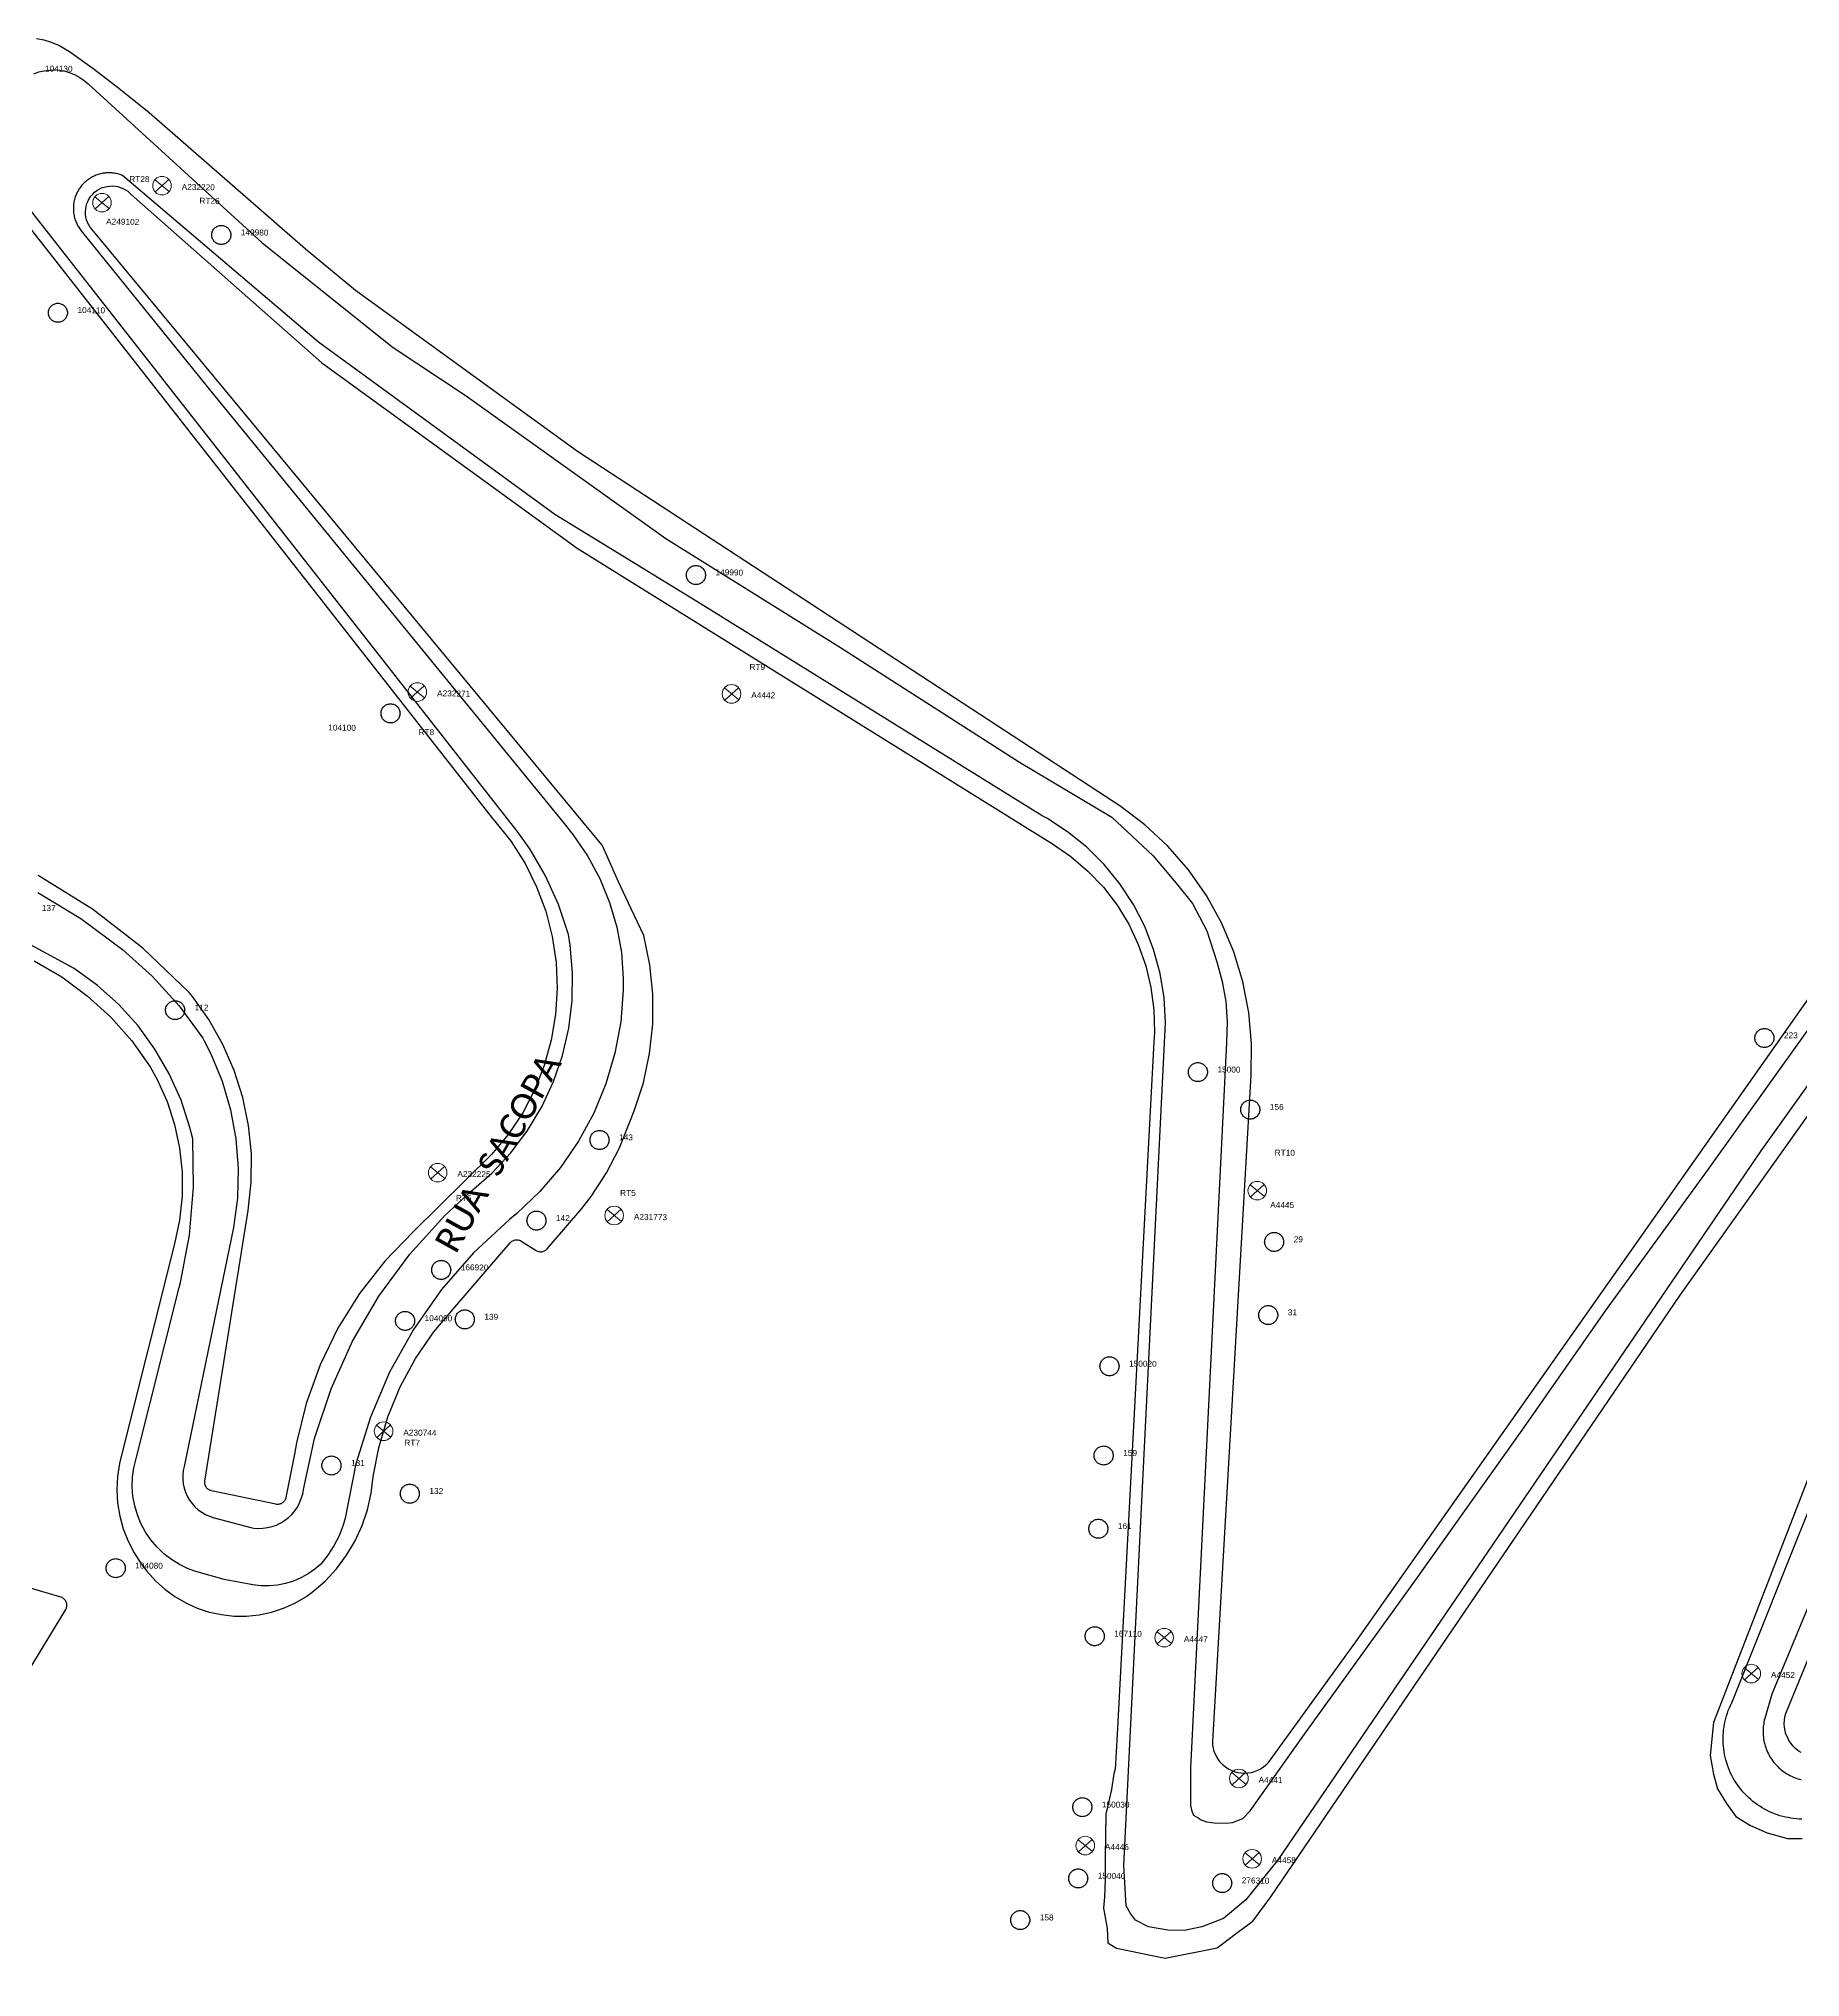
# Model space of a CAD drawing. Header units: millimetres. Extents: x 676447 to 689606, y 7455628 to 7463967.
# Drawn here: x 684440.3 to 684648.5, y 7459101.4 to 7459330.4 of the extents above; entities that cross this region are included whole.
import ezdxf

# ---------------------------------------------------------------- set-up
doc = ezdxf.new("R2010")
doc.units = ezdxf.units.MM
doc.header["$LTSCALE"] = 0.1
doc.header["$MEASUREMENT"] = 0
doc.linetypes.add('PHANTOM2', pattern=[1.25, 0.625, -0.125, 0.125, -0.125, 0.125, -0.125])
doc.layers.add('10.4-Postes', color=1, linetype='Continuous', lineweight=0)
for name, color, linetype in [('Caixas Subterrâneas', 5, 'Continuous'), ('LEGENDAS_INFRAESTRUTURAS', 7, 'Continuous'), ('MUB_MEIOFIO', 7, 'Continuous'), ('MUB_QUADRAS', 7, 'Continuous'), ('MUB_SEGMENTO', 7, 'Continuous'), ('NOS_DE_INFRAESTRUTURA', 7, 'Continuous')]:
    doc.layers.add(name, color=color, linetype=linetype)
doc.styles.add('Legend', font='calibri.ttf')
doc.styles.get("Standard").update_dxf_attribs({"font": 'arial.ttf'})

# ---------------------------------------------------------------- blocks, each defined once
blk = doc.blocks.new('PTPT')
at = {"layer": '10.4-Postes', "color": 1, "linetype": 'PHANTOM2'}
for points in [[(-0.0000079, 0.0000104), (0.0000075, -0.000002)], [(0.000007, 0.0000109), (-0.0000074, -0.0000025)]]:
    blk.add_lwpolyline(points, dxfattribs=at)
at = {"layer": '10.4-Postes', "color": 1}
blk.add_circle((-0.0000002, 0.0000042), 0.00000987, dxfattribs=at)
blk = doc.blocks.new('MHMZ')
at = {"linetype": 'PHANTOM2'}
blk.add_circle((0, 0), 0.0000101, dxfattribs=at)

msp = doc.modelspace()

# ---------------------------------------------------------------- linework, layer by layer
at = {"layer": 'MUB_MEIOFIO', "color": 253, "linetype": 'Continuous'}
for points in [[(684439.72, 7459326.23), (684440.31, 7459326.44), (684440.92, 7459326.58), (684441.55, 7459326.66), (684442.17, 7459326.68), (684442.8, 7459326.63), (684443.41, 7459326.52), (684444.02, 7459326.34), (684444.59, 7459326.1), (684445.15, 7459325.8), (684445.66, 7459325.44), (684446.14, 7459325.03), (684466.68, 7459306.29), (684482.07, 7459293.97), (684490.69, 7459288.25), (684514.4, 7459271.34), (684535.05, 7459258.45), (684556.21, 7459244.89), (684567.11, 7459238.41), (684571.99, 7459233.82), (684574.89, 7459230.4), (684576.65, 7459228.19), (684578.35, 7459224.96), (684579.52, 7459221.31), (684580.17, 7459219.01), (684580.59, 7459216.62), (684580.75, 7459214.21), (684580.66, 7459211.79), (684576.41, 7459126.07), (684576.4, 7459122.72), (684576.43, 7459121.66), (684576.58, 7459120.98), (684576.76, 7459120.53), (684577.31, 7459120.19), (684577.68, 7459119.95), (684578.29, 7459119.74), (684579.21, 7459119.61), (684580.64, 7459119.55), (684581.37, 7459119.64), (684582.6, 7459120.1), (684583.48, 7459121.02), (684589.68, 7459129.8), (684602.91, 7459148.17), (684615.8, 7459166.26), (684625.46, 7459180.1), (684637.5, 7459196.66), (684652.55, 7459217.7)], [(684653.45, 7459212.5), (684643.82, 7459199), (684586.78, 7459115.28), (684582.96, 7459110.5), (684580.33, 7459108.31), (684577.76, 7459107.31), (684575.7, 7459106.87), (684573.75, 7459106.94), (684571.44, 7459107.31), (684569.93, 7459108.12), (684569.31, 7459108.88), (684568.81, 7459109.81), (684568.52, 7459114.57), (684573.45, 7459214.15), (684573.29, 7459217.07), (684572.82, 7459219.95), (684572.06, 7459222.77), (684571, 7459225.49), (684569.67, 7459228.09), (684568.07, 7459230.54), (684566.23, 7459232.8), (684564.16, 7459234.86), (684561.88, 7459236.69), (684559.42, 7459238.28), (684558.9, 7459238.57), (684518.59, 7459263.56), (684501.27, 7459274.15), (684473.36, 7459294.5), (684450.2, 7459314.21), (684450.06, 7459314.26), (684449.92, 7459314.31), (684449.78, 7459314.35), (684449.64, 7459314.39), (684449.5, 7459314.43), (684449.36, 7459314.46), (684449.21, 7459314.48), (684449.07, 7459314.5), (684448.92, 7459314.51), (684448.78, 7459314.52), (684448.63, 7459314.52), (684448.48, 7459314.52), (684448.34, 7459314.52), (684448.19, 7459314.51), (684448.05, 7459314.49), (684447.9, 7459314.47), (684447.76, 7459314.44), (684447.62, 7459314.41), (684447.47, 7459314.37), (684447.33, 7459314.33), (684447.19, 7459314.28), (684447.06, 7459314.23), (684446.92, 7459314.18), (684446.79, 7459314.12), (684446.66, 7459314.05), (684446.53, 7459313.98), (684446.4, 7459313.91), (684446.28, 7459313.83), (684446.16, 7459313.75), (684446.04, 7459313.66), (684445.93, 7459313.57), (684445.81, 7459313.47), (684445.71, 7459313.37), (684445.6, 7459313.27), (684445.5, 7459313.17), (684445.4, 7459313.06), (684445.31, 7459312.94), (684445.22, 7459312.83), (684445.14, 7459312.71), (684445.05, 7459312.59), (684444.98, 7459312.46), (684444.9, 7459312.34), (684444.84, 7459312.21), (684444.77, 7459312.08), (684444.71, 7459311.94), (684444.66, 7459311.81), (684444.61, 7459311.67), (684444.57, 7459311.53), (684444.53, 7459311.39), (684444.49, 7459311.25), (684444.46, 7459311.1), (684444.44, 7459310.96), (684444.42, 7459310.81), (684444.4, 7459310.67), (684444.39, 7459310.52), (684444.39, 7459310.38), (684444.39, 7459310.23), (684444.39, 7459310.08), (684444.4, 7459309.94), (684444.42, 7459309.79), (684444.44, 7459309.65), (684444.47, 7459309.5), (684444.5, 7459309.36), (684444.53, 7459309.22), (684444.57, 7459309.08), (684444.62, 7459308.94), (684444.67, 7459308.8), (684444.72, 7459308.66), (684444.78, 7459308.53), (684444.85, 7459308.4), (684444.92, 7459308.27), (684444.99, 7459308.14), (684445.07, 7459308.02), (684445.15, 7459307.9), (684445.23, 7459307.78), (684445.32, 7459307.66), (684460.8, 7459288.52), (684502.41, 7459237.64), (684503.43, 7459236.37), (684505.15, 7459233.85), (684506.6, 7459231.16), (684507.75, 7459228.34), (684508.61, 7459225.41), (684509.15, 7459222.4), (684509.38, 7459219.36), (684509.37, 7459217.96), (684509.08, 7459214.21), (684508.39, 7459210.52), (684507.33, 7459206.91), (684505.89, 7459203.44), (684504.1, 7459200.14), (684501.97, 7459197.04), (684499.53, 7459194.19), (684496.81, 7459191.6), (684495.92, 7459190.87), (684491.69, 7459186.94), (684487.89, 7459182.6), (684484.57, 7459177.88), (684481.76, 7459172.83), (684479.49, 7459167.53), (684477.79, 7459162.01), (684476.51, 7459155.58), (684476.27, 7459154.77), (684475.79, 7459153.52), (684475.19, 7459152.33), (684474.46, 7459151.22), (684473.62, 7459150.18), (684472.93, 7459149.58), (684472.13, 7459149.02), (684471.28, 7459148.55), (684470.39, 7459148.17), (684469.45, 7459147.88), (684468.5, 7459147.69), (684467.53, 7459147.61), (684466.56, 7459147.62), (684465.59, 7459147.74), (684462.21, 7459148.34), (684458.87, 7459149.29), (684457.95, 7459149.63), (684456.94, 7459150.11), (684455.98, 7459150.71), (684455.09, 7459151.39), (684454.28, 7459152.17), (684453.55, 7459153.03), (684452.91, 7459153.96), (684452.38, 7459154.95), (684451.95, 7459155.99), (684451.64, 7459157.07), (684451.43, 7459158.18), (684451.35, 7459159.3), (684451.38, 7459160.43), (684451.53, 7459161.55), (684451.8, 7459162.64), (684456.89, 7459182.83), (684457.05, 7459183.44), (684458.12, 7459189.03), (684458.6, 7459194.71), (684458.49, 7459200.4), (684458.16, 7459201.75), (684457.11, 7459204.97), (684455.73, 7459208.07), (684454.03, 7459211.01), (684452.03, 7459213.75), (684449.76, 7459216.27), (684447.24, 7459218.54), (684444.49, 7459220.53), (684394.11, 7459247.82)], [(684440.17, 7459229.51), (684445.27, 7459226.45), (684450.18, 7459222.76), (684453.7, 7459219.61), (684456.88, 7459216.11), (684459.67, 7459212.3), (684459.86, 7459212), (684460.65, 7459210.45), (684461.98, 7459207.21), (684462.97, 7459203.84), (684463.6, 7459200.39), (684463.87, 7459196.9), (684463.77, 7459193.39), (684463.31, 7459189.92), (684457.48, 7459161.72), (684457.38, 7459161.21), (684457.32, 7459160.7), (684457.32, 7459160.18), (684457.37, 7459159.66), (684457.48, 7459159.16), (684457.64, 7459158.66), (684457.85, 7459158.19), (684458.11, 7459157.74), (684458.41, 7459157.32), (684458.76, 7459156.94), (684459.14, 7459156.59), (684459.56, 7459156.29), (684460.01, 7459156.03), (684460.48, 7459155.82), (684460.98, 7459155.65), (684461.04, 7459155.64), (684465.37, 7459154.48), (684465.7, 7459154.43), (684466.25, 7459154.39), (684466.8, 7459154.4), (684467.35, 7459154.48), (684467.88, 7459154.61), (684468.4, 7459154.79), (684468.9, 7459155.03), (684469.36, 7459155.32), (684469.8, 7459155.66), (684470.2, 7459156.04), (684470.55, 7459156.46), (684470.86, 7459156.91), (684471.12, 7459157.4), (684471.33, 7459157.91), (684471.49, 7459158.44), (684471.59, 7459158.98), (684472.9, 7459165.01), (684474.84, 7459170.87), (684477.38, 7459176.49), (684480.49, 7459181.82), (684484.14, 7459186.79), (684488.29, 7459191.35), (684491.38, 7459194.2), (684493.86, 7459196.35), (684496.09, 7459198.76), (684498.07, 7459201.38), (684499.75, 7459204.19), (684501.14, 7459207.17), (684502.21, 7459210.27), (684502.94, 7459213.47), (684503.34, 7459216.73), (684503.39, 7459220.01), (684503.11, 7459223.28), (684502.9, 7459224.55), (684501.73, 7459228.08), (684500.2, 7459231.46), (684498.32, 7459234.67), (684496.83, 7459236.76), (684436.89, 7459313.23)], [(684665.61, 7459184.1), (684645.1, 7459134.8), (684644.28, 7459131.93), (684644.23, 7459131.73), (684644.19, 7459131.53), (684644.16, 7459131.33), (684644.13, 7459131.13), (684644.1, 7459130.93), (684644.09, 7459130.72), (684644.08, 7459130.52), (684644.08, 7459130.32), (684644.09, 7459130.11), (684644.1, 7459129.91), (684644.12, 7459129.71), (684644.15, 7459129.51), (684644.18, 7459129.31), (684644.23, 7459129.11), (684644.27, 7459128.91), (684644.33, 7459128.71), (684644.39, 7459128.52), (684644.46, 7459128.33), (684644.54, 7459128.14), (684644.62, 7459127.95), (684644.71, 7459127.77), (684644.8, 7459127.59), (684644.9, 7459127.41), (684645.01, 7459127.24), (684645.12, 7459127.07), (684645.24, 7459126.9), (684645.37, 7459126.74), (684645.5, 7459126.59), (684645.63, 7459126.44), (684645.77, 7459126.29), (684645.92, 7459126.15), (684646.07, 7459126.01), (684646.23, 7459125.88), (684646.39, 7459125.75), (684646.55, 7459125.63), (684646.72, 7459125.52), (684646.89, 7459125.41), (684647.07, 7459125.31), (684647.24, 7459125.21), (684647.43, 7459125.12), (684647.61, 7459125.04), (684647.8, 7459124.96), (684647.99, 7459124.89), (684648.19, 7459124.82), (684648.38, 7459124.77), (684648.58, 7459124.72)], [(684648.68, 7459120.05), (684648.35, 7459120.06), (684648.02, 7459120.08), (684647.69, 7459120.12), (684647.37, 7459120.16), (684647.04, 7459120.22), (684646.72, 7459120.28), (684646.4, 7459120.36), (684646.08, 7459120.45), (684645.77, 7459120.55), (684645.45, 7459120.67), (684645.15, 7459120.79), (684644.85, 7459120.92), (684644.55, 7459121.07), (684644.26, 7459121.22), (684643.97, 7459121.38), (684643.69, 7459121.56), (684643.41, 7459121.74), (684643.15, 7459121.94), (684642.89, 7459122.14), (684642.63, 7459122.35), (684642.39, 7459122.57), (684642.15, 7459122.8), (684641.92, 7459123.03), (684641.69, 7459123.28), (684641.48, 7459123.53), (684641.28, 7459123.79), (684641.08, 7459124.06), (684640.9, 7459124.33), (684640.72, 7459124.61), (684640.55, 7459124.9), (684640.4, 7459125.19), (684640.25, 7459125.48), (684640.12, 7459125.79), (684639.99, 7459126.09), (684639.88, 7459126.4), (684639.78, 7459126.71), (684639.68, 7459127.03), (684639.6, 7459127.35), (684639.53, 7459127.68), (684639.48, 7459128), (684639.43, 7459128.33), (684639.39, 7459128.66), (684639.37, 7459128.99), (684639.36, 7459129.32), (684639.36, 7459129.65), (684639.37, 7459129.98), (684639.39, 7459130.31), (684639.42, 7459130.63), (684639.47, 7459130.96), (684639.52, 7459131.29), (684639.59, 7459131.61), (684639.67, 7459131.93), (684639.76, 7459132.25), (684639.86, 7459132.56), (684639.97, 7459132.87), (684640.1, 7459133.18), (684640.23, 7459133.48), (684640.37, 7459133.78), (684646.7, 7459149.59), (684654.03, 7459167.86)]]:
    msp.add_lwpolyline(points, dxfattribs=at)
at = {"layer": 'MUB_MEIOFIO', "linetype": 'Continuous'}
for points in [[(684439.72, 7459326.23), (684440.31, 7459326.44), (684440.92, 7459326.58), (684441.55, 7459326.66), (684442.17, 7459326.68), (684442.8, 7459326.63), (684443.41, 7459326.52), (684444.02, 7459326.34), (684444.59, 7459326.1), (684445.15, 7459325.8), (684445.66, 7459325.44), (684446.14, 7459325.03), (684466.68, 7459306.29), (684482.07, 7459293.97), (684490.69, 7459288.25), (684514.4, 7459271.34), (684535.05, 7459258.45), (684556.21, 7459244.89), (684567.11, 7459238.41), (684571.99, 7459233.82), (684574.89, 7459230.4), (684576.65, 7459228.19), (684578.35, 7459224.96), (684579.52, 7459221.31), (684580.17, 7459219.01), (684580.59, 7459216.62), (684580.75, 7459214.21), (684580.66, 7459211.79), (684576.41, 7459126.07), (684576.4, 7459122.72), (684576.43, 7459121.66), (684576.58, 7459120.98), (684576.76, 7459120.53), (684577.31, 7459120.19), (684577.68, 7459119.95), (684578.29, 7459119.74), (684579.21, 7459119.61), (684580.64, 7459119.55), (684581.37, 7459119.64), (684582.6, 7459120.1), (684583.48, 7459121.02), (684589.68, 7459129.8), (684602.91, 7459148.17), (684615.8, 7459166.26), (684625.46, 7459180.1), (684637.5, 7459196.66), (684652.55, 7459217.7)], [(684653.45, 7459212.5), (684643.82, 7459199), (684586.78, 7459115.28), (684582.96, 7459110.5), (684580.33, 7459108.31), (684577.76, 7459107.31), (684575.7, 7459106.87), (684573.75, 7459106.94), (684571.44, 7459107.31), (684569.93, 7459108.12), (684569.31, 7459108.88), (684568.81, 7459109.81), (684568.52, 7459114.57), (684573.45, 7459214.15), (684573.29, 7459217.07), (684572.82, 7459219.95), (684572.06, 7459222.77), (684571, 7459225.49), (684569.67, 7459228.09), (684568.07, 7459230.54), (684566.23, 7459232.8), (684564.16, 7459234.86), (684561.88, 7459236.69), (684559.42, 7459238.28), (684558.9, 7459238.57), (684518.59, 7459263.56), (684501.27, 7459274.15), (684473.36, 7459294.5), (684450.2, 7459314.21), (684450.06, 7459314.26), (684449.92, 7459314.31), (684449.78, 7459314.35), (684449.64, 7459314.39), (684449.5, 7459314.43), (684449.36, 7459314.46), (684449.21, 7459314.48), (684449.07, 7459314.5), (684448.92, 7459314.51), (684448.78, 7459314.52), (684448.63, 7459314.52), (684448.48, 7459314.52), (684448.34, 7459314.52), (684448.19, 7459314.51), (684448.05, 7459314.49), (684447.9, 7459314.47), (684447.76, 7459314.44), (684447.62, 7459314.41), (684447.47, 7459314.37), (684447.33, 7459314.33), (684447.19, 7459314.28), (684447.06, 7459314.23), (684446.92, 7459314.18), (684446.79, 7459314.12), (684446.66, 7459314.05), (684446.53, 7459313.98), (684446.4, 7459313.91), (684446.28, 7459313.83), (684446.16, 7459313.75), (684446.04, 7459313.66), (684445.93, 7459313.57), (684445.81, 7459313.47), (684445.71, 7459313.37), (684445.6, 7459313.27), (684445.5, 7459313.17), (684445.4, 7459313.06), (684445.31, 7459312.94), (684445.22, 7459312.83), (684445.14, 7459312.71), (684445.05, 7459312.59), (684444.98, 7459312.46), (684444.9, 7459312.34), (684444.84, 7459312.21), (684444.77, 7459312.08), (684444.71, 7459311.94), (684444.66, 7459311.81), (684444.61, 7459311.67), (684444.57, 7459311.53), (684444.53, 7459311.39), (684444.49, 7459311.25), (684444.46, 7459311.1), (684444.44, 7459310.96), (684444.42, 7459310.81), (684444.4, 7459310.67), (684444.39, 7459310.52), (684444.39, 7459310.38), (684444.39, 7459310.23), (684444.39, 7459310.08), (684444.4, 7459309.94), (684444.42, 7459309.79), (684444.44, 7459309.65), (684444.47, 7459309.5), (684444.5, 7459309.36), (684444.53, 7459309.22), (684444.57, 7459309.08), (684444.62, 7459308.94), (684444.67, 7459308.8), (684444.72, 7459308.66), (684444.78, 7459308.53), (684444.85, 7459308.4), (684444.92, 7459308.27), (684444.99, 7459308.14), (684445.07, 7459308.02), (684445.15, 7459307.9), (684445.23, 7459307.78), (684445.32, 7459307.66), (684460.8, 7459288.52), (684502.41, 7459237.64), (684503.43, 7459236.37), (684505.15, 7459233.85), (684506.6, 7459231.16), (684507.75, 7459228.34), (684508.61, 7459225.41), (684509.15, 7459222.4), (684509.38, 7459219.36), (684509.37, 7459217.96), (684509.08, 7459214.21), (684508.39, 7459210.52), (684507.33, 7459206.91), (684505.89, 7459203.44), (684504.1, 7459200.14), (684501.97, 7459197.04), (684499.53, 7459194.19), (684496.81, 7459191.6), (684495.92, 7459190.87), (684491.69, 7459186.94), (684487.89, 7459182.6), (684484.57, 7459177.88), (684481.76, 7459172.83), (684479.49, 7459167.53), (684477.79, 7459162.01), (684476.51, 7459155.58), (684476.27, 7459154.77), (684475.79, 7459153.52), (684475.19, 7459152.33), (684474.46, 7459151.22), (684473.62, 7459150.18), (684472.93, 7459149.58), (684472.13, 7459149.02), (684471.28, 7459148.55), (684470.39, 7459148.17), (684469.45, 7459147.88), (684468.5, 7459147.69), (684467.53, 7459147.61), (684466.56, 7459147.62), (684465.59, 7459147.74), (684462.21, 7459148.34), (684458.87, 7459149.29), (684457.95, 7459149.63), (684456.94, 7459150.11), (684455.98, 7459150.71), (684455.09, 7459151.39), (684454.28, 7459152.17), (684453.55, 7459153.03), (684452.91, 7459153.96), (684452.38, 7459154.95), (684451.95, 7459155.99), (684451.64, 7459157.07), (684451.43, 7459158.18), (684451.35, 7459159.3), (684451.38, 7459160.43), (684451.53, 7459161.55), (684451.8, 7459162.64), (684456.89, 7459182.83), (684457.05, 7459183.44), (684458.12, 7459189.03), (684458.6, 7459194.71), (684458.49, 7459200.4), (684458.16, 7459201.75), (684457.11, 7459204.97), (684455.73, 7459208.07), (684454.03, 7459211.01), (684452.03, 7459213.75), (684449.76, 7459216.27), (684447.24, 7459218.54), (684444.49, 7459220.53), (684394.11, 7459247.82)], [(684440.17, 7459229.51), (684445.27, 7459226.45), (684450.18, 7459222.76), (684453.7, 7459219.61), (684456.88, 7459216.11), (684459.67, 7459212.3), (684459.86, 7459212), (684460.65, 7459210.45), (684461.98, 7459207.21), (684462.97, 7459203.84), (684463.6, 7459200.39), (684463.87, 7459196.9), (684463.77, 7459193.39), (684463.31, 7459189.92), (684457.48, 7459161.72), (684457.38, 7459161.21), (684457.32, 7459160.7), (684457.32, 7459160.18), (684457.37, 7459159.66), (684457.48, 7459159.16), (684457.64, 7459158.66), (684457.85, 7459158.19), (684458.11, 7459157.74), (684458.41, 7459157.32), (684458.76, 7459156.94), (684459.14, 7459156.59), (684459.56, 7459156.29), (684460.01, 7459156.03), (684460.48, 7459155.82), (684460.98, 7459155.65), (684461.04, 7459155.64), (684465.37, 7459154.48), (684465.7, 7459154.43), (684466.25, 7459154.39), (684466.8, 7459154.4), (684467.35, 7459154.48), (684467.88, 7459154.61), (684468.4, 7459154.79), (684468.9, 7459155.03), (684469.36, 7459155.32), (684469.8, 7459155.66), (684470.2, 7459156.04), (684470.55, 7459156.46), (684470.86, 7459156.91), (684471.12, 7459157.4), (684471.33, 7459157.91), (684471.49, 7459158.44), (684471.59, 7459158.98), (684472.9, 7459165.01), (684474.84, 7459170.87), (684477.38, 7459176.49), (684480.49, 7459181.82), (684484.14, 7459186.79), (684488.29, 7459191.35), (684491.38, 7459194.2), (684493.86, 7459196.35), (684496.09, 7459198.76), (684498.07, 7459201.38), (684499.75, 7459204.19), (684501.14, 7459207.17), (684502.21, 7459210.27), (684502.94, 7459213.47), (684503.34, 7459216.73), (684503.39, 7459220.01), (684503.11, 7459223.28), (684502.9, 7459224.55), (684501.73, 7459228.08), (684500.2, 7459231.46), (684498.32, 7459234.67), (684496.83, 7459236.76), (684436.89, 7459313.23)], [(684665.61, 7459184.1), (684645.1, 7459134.8), (684644.28, 7459131.93), (684644.23, 7459131.73), (684644.19, 7459131.53), (684644.16, 7459131.33), (684644.13, 7459131.13), (684644.1, 7459130.93), (684644.09, 7459130.72), (684644.08, 7459130.52), (684644.08, 7459130.32), (684644.09, 7459130.11), (684644.1, 7459129.91), (684644.12, 7459129.71), (684644.15, 7459129.51), (684644.18, 7459129.31), (684644.23, 7459129.11), (684644.27, 7459128.91), (684644.33, 7459128.71), (684644.39, 7459128.52), (684644.46, 7459128.33), (684644.54, 7459128.14), (684644.62, 7459127.95), (684644.71, 7459127.77), (684644.8, 7459127.59), (684644.9, 7459127.41), (684645.01, 7459127.24), (684645.12, 7459127.07), (684645.24, 7459126.9), (684645.37, 7459126.74), (684645.5, 7459126.59), (684645.63, 7459126.44), (684645.77, 7459126.29), (684645.92, 7459126.15), (684646.07, 7459126.01), (684646.23, 7459125.88), (684646.39, 7459125.75), (684646.55, 7459125.63), (684646.72, 7459125.52), (684646.89, 7459125.41), (684647.07, 7459125.31), (684647.24, 7459125.21), (684647.43, 7459125.12), (684647.61, 7459125.04), (684647.8, 7459124.96), (684647.99, 7459124.89), (684648.19, 7459124.82), (684648.38, 7459124.77), (684648.58, 7459124.72)], [(684648.68, 7459120.05), (684648.35, 7459120.06), (684648.02, 7459120.08), (684647.69, 7459120.12), (684647.37, 7459120.16), (684647.04, 7459120.22), (684646.72, 7459120.28), (684646.4, 7459120.36), (684646.08, 7459120.45), (684645.77, 7459120.55), (684645.45, 7459120.67), (684645.15, 7459120.79), (684644.85, 7459120.92), (684644.55, 7459121.07), (684644.26, 7459121.22), (684643.97, 7459121.38), (684643.69, 7459121.56), (684643.41, 7459121.74), (684643.15, 7459121.94), (684642.89, 7459122.14), (684642.63, 7459122.35), (684642.39, 7459122.57), (684642.15, 7459122.8), (684641.92, 7459123.03), (684641.69, 7459123.28), (684641.48, 7459123.53), (684641.28, 7459123.79), (684641.08, 7459124.06), (684640.9, 7459124.33), (684640.72, 7459124.61), (684640.55, 7459124.9), (684640.4, 7459125.19), (684640.25, 7459125.48), (684640.12, 7459125.79), (684639.99, 7459126.09), (684639.88, 7459126.4), (684639.78, 7459126.71), (684639.68, 7459127.03), (684639.6, 7459127.35), (684639.53, 7459127.68), (684639.48, 7459128), (684639.43, 7459128.33), (684639.39, 7459128.66), (684639.37, 7459128.99), (684639.36, 7459129.32), (684639.36, 7459129.65), (684639.37, 7459129.98), (684639.39, 7459130.31), (684639.42, 7459130.63), (684639.47, 7459130.96), (684639.52, 7459131.29), (684639.59, 7459131.61), (684639.67, 7459131.93), (684639.76, 7459132.25), (684639.86, 7459132.56), (684639.97, 7459132.87), (684640.1, 7459133.18), (684640.23, 7459133.48), (684640.37, 7459133.78), (684646.7, 7459149.59), (684654.03, 7459167.86)]]:
    msp.add_lwpolyline(points, dxfattribs=at)
at = {"layer": 'MUB_QUADRAS', "linetype": 'Continuous'}
for points in [[(684656.24, 7459226.65), (684595.91, 7459141), (684585.61, 7459126.72), (684585.58, 7459126.68), (684585.3, 7459126.4), (684585, 7459126.16), (684584.67, 7459125.94), (684584.32, 7459125.77), (684583.95, 7459125.63), (684583.57, 7459125.53), (684583.18, 7459125.46), (684582.79, 7459125.44), (684582.4, 7459125.47), (684582.01, 7459125.53), (684581.63, 7459125.63), (684581.27, 7459125.77), (684580.92, 7459125.95), (684580.59, 7459126.16), (684580.28, 7459126.41), (684580.01, 7459126.69), (684579.76, 7459127), (684579.55, 7459127.33), (684579.37, 7459127.67), (684579.23, 7459128.04), (684579.13, 7459128.42), (684579.07, 7459128.81), (684579.05, 7459129.2), (684583.58, 7459207.94), (684583.64, 7459211.64), (684583.32, 7459215.33), (684582.61, 7459218.97), (684581.53, 7459222.51), (684580.08, 7459225.92), (684578.29, 7459229.16), (684576.16, 7459232.19), (684573.73, 7459234.98), (684571.02, 7459237.51), (684568.07, 7459239.74), (684567.41, 7459240.17), (684503.95, 7459281.62), (684477.72, 7459300.61), (684471.83, 7459305.49), (684453.36, 7459321.59), (684449.75, 7459324.49), (684446.84, 7459326.72), (684443.92, 7459328.8), (684443.47, 7459329.1), (684442.66, 7459329.55), (684441.81, 7459329.91), (684440.93, 7459330.18), (684440.02, 7459330.36)], [(684431.72, 7459317.55), (684493.92, 7459238.26), (684494.2, 7459237.95), (684496.11, 7459235.54), (684497.77, 7459232.94), (684499.14, 7459230.18), (684500.22, 7459227.29), (684500.99, 7459224.3), (684501.44, 7459221.25), (684501.57, 7459218.17), (684501.38, 7459215.1), (684500.87, 7459212.06), (684500.04, 7459209.09), (684498.91, 7459206.22), (684497.49, 7459203.49), (684495.78, 7459200.92), (684493.82, 7459198.54), (684484.54, 7459189.44), (684481.19, 7459185.96), (684478.22, 7459182.15), (684475.66, 7459178.05), (684473.55, 7459173.71), (684471.91, 7459169.16), (684470.74, 7459164.48), (684470.51, 7459163.17), (684469.5, 7459158.03), (684469.5, 7459158.02), (684469.48, 7459157.92), (684469.44, 7459157.82), (684469.39, 7459157.73), (684469.33, 7459157.64), (684469.27, 7459157.56), (684469.19, 7459157.49), (684469.11, 7459157.42), (684469.03, 7459157.36), (684468.93, 7459157.31), (684468.84, 7459157.28), (684468.73, 7459157.25), (684468.63, 7459157.23), (684468.53, 7459157.23), (684468.42, 7459157.23), (684468.32, 7459157.25), (684460.71, 7459158.84), (684460.66, 7459158.85), (684460.56, 7459158.88), (684460.46, 7459158.92), (684460.37, 7459158.98), (684460.29, 7459159.04), (684460.21, 7459159.11), (684460.14, 7459159.19), (684460.08, 7459159.27), (684460.03, 7459159.36), (684459.98, 7459159.46), (684459.95, 7459159.56), (684459.93, 7459159.66), (684459.92, 7459159.76), (684459.92, 7459159.87), (684459.93, 7459159.97), (684465.03, 7459191.96), (684465.41, 7459195.3), (684465.43, 7459198.66), (684465.1, 7459202), (684464.43, 7459205.29), (684463.41, 7459208.49), (684462.07, 7459211.57), (684460.41, 7459214.49), (684458.46, 7459217.23), (684458.07, 7459217.7), (684452.61, 7459222.92), (684446.64, 7459227.54), (684440.22, 7459231.51)], [(684439.77, 7459221.45), (684443.01, 7459219.55), (684446.03, 7459217.32), (684448.8, 7459214.79), (684451.3, 7459211.98), (684453.48, 7459208.93), (684454.31, 7459207.42), (684455.47, 7459204.81), (684456.35, 7459202.1), (684456.94, 7459199.31), (684457.24, 7459196.47), (684457.23, 7459193.62), (684456.93, 7459190.79), (684456.34, 7459188), (684450.05, 7459162.89), (684449.84, 7459162.04), (684449.61, 7459160.5), (684449.53, 7459158.94), (684449.62, 7459157.39), (684449.87, 7459155.85), (684450.29, 7459154.35), (684450.85, 7459152.9), (684451.57, 7459151.51), (684452.42, 7459150.21), (684453.09, 7459149.32), (684454.08, 7459148.21), (684455.18, 7459147.21), (684456.38, 7459146.33), (684457.67, 7459145.59), (684459.02, 7459144.98), (684460.44, 7459144.51), (684461.89, 7459144.2), (684463.37, 7459144.04), (684464.86, 7459144.04), (684466.34, 7459144.19), (684467.79, 7459144.49), (684469.21, 7459144.95), (684470.57, 7459145.55), (684471.86, 7459146.29), (684472.63, 7459146.87), (684474.13, 7459148.17), (684475.47, 7459149.63), (684476.66, 7459151.22), (684477.68, 7459152.92), (684478.51, 7459154.73), (684479.15, 7459156.6), (684479.59, 7459158.54), (684479.82, 7459160.51), (684480.47, 7459163.91), (684481.55, 7459167.58), (684483.01, 7459171.11), (684484.83, 7459174.47), (684487, 7459177.62), (684489.48, 7459180.53), (684496.02, 7459188.13), (684496.06, 7459188.17), (684496.13, 7459188.24), (684496.22, 7459188.31), (684496.31, 7459188.36), (684496.4, 7459188.4), (684496.5, 7459188.44), (684496.6, 7459188.46), (684496.71, 7459188.48), (684496.81, 7459188.48), (684496.92, 7459188.47), (684497.02, 7459188.45), (684497.12, 7459188.42), (684497.22, 7459188.38), (684497.31, 7459188.33), (684499.1, 7459187.21), (684499.15, 7459187.18), (684499.24, 7459187.14), (684499.34, 7459187.1), (684499.44, 7459187.08), (684499.55, 7459187.07), (684499.65, 7459187.06), (684499.76, 7459187.07), (684499.86, 7459187.09), (684499.96, 7459187.12), (684500.06, 7459187.16), (684500.15, 7459187.21), (684500.24, 7459187.27), (684500.32, 7459187.33), (684500.39, 7459187.41), (684504.47, 7459192.16), (684505.59, 7459193.6), (684507.41, 7459196.38), (684508.94, 7459199.33), (684510.14, 7459202.43), (684510.66, 7459203.71), (684511.76, 7459207.04), (684512.49, 7459210.48), (684512.87, 7459213.97), (684512.88, 7459217.48), (684512.52, 7459220.97), (684511.79, 7459224.41), (684510.3, 7459227.56), (684508.83, 7459230.76), (684507.42, 7459233.88), (684506.89, 7459235.1), (684446.57, 7459307.85), (684446.37, 7459308.1), (684446.2, 7459308.38), (684446.06, 7459308.67), (684445.95, 7459308.98), (684445.88, 7459309.29), (684445.83, 7459309.62), (684445.82, 7459309.94), (684445.85, 7459310.27), (684445.91, 7459310.58), (684446, 7459310.9), (684446.12, 7459311.2), (684446.27, 7459311.48), (684446.46, 7459311.75), (684446.67, 7459312), (684446.9, 7459312.22), (684447.16, 7459312.42), (684447.44, 7459312.59), (684447.73, 7459312.73), (684448.04, 7459312.84), (684448.35, 7459312.92), (684448.67, 7459312.96), (684449, 7459312.97), (684449.32, 7459312.95), (684449.64, 7459312.89), (684449.95, 7459312.8), (684450.25, 7459312.67), (684450.54, 7459312.52), (684450.81, 7459312.34), (684451.06, 7459312.13), (684451.21, 7459311.97), (684473.77, 7459292.07), (684503.92, 7459270.18), (684560.11, 7459235.27), (684562.29, 7459233.77), (684564.3, 7459232.04), (684566.12, 7459230.12), (684567.73, 7459228.01), (684569.11, 7459225.75), (684570.24, 7459223.36), (684571.12, 7459220.86), (684571.73, 7459218.28), (684572.08, 7459215.66), (684572.14, 7459213.01), (684572.08, 7459211.85), (684567.75, 7459130.04), (684567.53, 7459125.94), (684567.36, 7459125.44), (684567.06, 7459123.54), (684566.41, 7459120.64), (684566.34, 7459115.62), (684566.34, 7459113), (684566.26, 7459110.82), (684566.12, 7459109.51), (684566.55, 7459107.11), (684566.63, 7459105.44), (684567.65, 7459104.79), (684573.42, 7459103.63), (684579.58, 7459104.84), (684582, 7459106.7), (684583.78, 7459107.99), (684585.91, 7459110.88), (684634.3, 7459181.93), (684660.44, 7459218.69)], [(684648.59, 7459127.91), (684648.24, 7459128.13), (684647.92, 7459128.39), (684647.62, 7459128.68), (684647.36, 7459129), (684647.14, 7459129.34), (684646.95, 7459129.71), (684646.79, 7459130.09), (684646.69, 7459130.49), (684646.62, 7459130.9), (684646.59, 7459131.31), (684646.61, 7459131.72), (684646.67, 7459132.13), (684646.78, 7459132.53), (684646.92, 7459132.91), (684679.05, 7459210.91)], [(684667.41, 7459206.73), (684638.24, 7459131.46), (684637.81, 7459127.55), (684638.24, 7459125.37), (684638.68, 7459123.63), (684639.77, 7459121.89), (684640.86, 7459120.37), (684642.6, 7459119.28), (684644.56, 7459118.41), (684646.95, 7459117.76), (684648.69, 7459117.76)], [(684417.08, 7459101.37), (684443.48, 7459144.79), (684443.52, 7459144.88), (684443.56, 7459144.98), (684443.59, 7459145.08), (684443.61, 7459145.18), (684443.62, 7459145.29), (684443.62, 7459145.39), (684443.6, 7459145.49), (684443.58, 7459145.6), (684443.54, 7459145.69), (684443.5, 7459145.79), (684443.44, 7459145.88), (684443.38, 7459145.96), (684443.31, 7459146.04), (684443.23, 7459146.1), (684443.14, 7459146.16), (684443.05, 7459146.21), (684442.95, 7459146.25), (684442.9, 7459146.27), (684430.77, 7459149.85)]]:
    msp.add_lwpolyline(points, dxfattribs=at)

# ---------------------------------------------------------------- block references
at = {"layer": 'Caixas Subterrâneas', "color": 40}
for p, xscale, yscale, zscale, rotation in [((684461.87, 7459307.18), 111319.4907932735, 111319.4907932735, 111319.4907932735, 359.2978081771315), ((684442.56, 7459297.99), 111319.4907932736, 111319.4907932736, 111319.4907932736, 359.2978788054216), ((684517.97, 7459267.01), 111319.4907932736, 111319.4907932736, 111319.4907932736, 359.2975823945894), ((684481.87, 7459250.67), 111319.4907932736, 111319.4907932736, 111319.4907932736, 359.2977147251641), ((684456.41, 7459215.61), 111319.4907932736, 111319.4907932736, 111319.4907932736, 359.2978007647145), ((684644.24, 7459212.32), 111319.4907932736, 111319.4907932736, 111319.4907932736, 359.2970851942068), ((684577.29, 7459208.29), 111319.4907932735, 111319.4907932735, 111319.4907932735, 359.2973386377312), ((684583.48, 7459203.86), 111319.4907932736, 111319.4907932736, 111319.4907932736, 359.2973137260857), ((684506.57, 7459200.27), 111319.4907932735, 111319.4907932735, 111319.4907932735, 359.2976052222143), ((684499.12, 7459190.75), 111319.4907932736, 111319.4907932736, 111319.4907932736, 359.2976306552109), ((684586.3, 7459188.23), 111319.4907932735, 111319.4907932735, 111319.4907932735, 359.2972981811365), ((684487.86, 7459184.92), 111319.4907932736, 111319.4907932736, 111319.4907932736, 359.2976716815059), ((684483.59, 7459178.9), 111319.4907932736, 111319.4907932736, 111319.4907932736, 359.2976860558981), ((684490.65, 7459179.08), 111319.4907932736, 111319.4907932736, 111319.4907932736, 359.2976592651533), ((684585.6, 7459179.59), 111319.4907932736, 111319.4907932736, 111319.4907932736, 265.2972981858389), ((684566.84, 7459173.54), 111319.4907932736, 111319.4907932736, 111319.4907932736, 359.2973677102873), ((684566.15, 7459163), 111319.4907932736, 111319.4907932736, 111319.4907932736, 359.2973670975845), ((684474.89, 7459161.82), 111319.4907932736, 111319.4907932736, 111319.4907932736, 359.2977138937932), ((684484.15, 7459158.49), 111319.4907932735, 111319.4907932735, 111319.4907932735, 359.2976776615095), ((684565.52, 7459154.35), 111319.4907932736, 111319.4907932736, 111319.4907932736, 359.2973668084801), ((684449.39, 7459149.69), 111319.4907932736, 111319.4907932736, 111319.4907932736, 359.2978071987232), ((684565.09, 7459141.65), 111319.4907932736, 111319.4907932736, 111319.4907932736, 359.2973645209168), ((684563.63, 7459121.46), 111319.4907932736, 111319.4907932736, 111319.4907932736, 359.297363858983), ((684563.14, 7459113.04), 111319.4907932736, 111319.4907932736, 111319.4907932736, 359.2973631485668), ((684580.16, 7459112.49), 111319.4907932736, 111319.4907932736, 111319.4907932736, 359.297298227448), ((684556.29, 7459108.12), 111319.4907932736, 111319.4907932736, 111319.4907932736, 359.2973877051544)]:
    msp.add_blockref('MHMZ', p, dxfattribs=dict(at, xscale=xscale, yscale=yscale, zscale=zscale, rotation=rotation))
at = {"layer": 'NOS_DE_INFRAESTRUTURA', "color": 1}
for p, xscale, yscale, zscale, rotation in [((684447.79, 7459310.53), 111319.4907932735, 111319.4907932735, 111319.4907932735, 359.2978627642818), ((684454.88, 7459312.54), 111319.4907932736, 111319.4907932736, 111319.4907932736, 359.2978364101681), ((684485.06, 7459252.72), 111319.4907932736, 111319.4907932736, 111319.4907932736, 359.2977032175818), ((684522.19, 7459252.5), 111319.4907932735, 111319.4907932735, 111319.4907932735, 359.2975618742087), ((684487.46, 7459195.94), 111319.4907932736, 111319.4907932736, 111319.4907932736, 359.2976765948413), ((684584.32, 7459193.82), 111319.4907932735, 111319.4907932735, 111319.4907932735, 359.2973074477764), ((684508.32, 7459190.88), 111319.4907932735, 111319.4907932735, 111319.4907932735, 359.2975956759673), ((684481.07, 7459165.4), 111319.4907932736, 111319.4907932736, 111319.4907932736, 359.2976914929858), ((684573.32, 7459141.01), 111319.4907932735, 111319.4907932735, 111319.4907932735, 359.2973330361293), ((684642.7, 7459136.77), 111319.4907932735, 111319.4907932735, 111319.4907932735, 359.2970677734007), ((684582.15, 7459124.38), 111319.4907932735, 111319.4907932735, 111319.4907932735, 359.2972943199744), ((684563.99, 7459116.45), 111319.4907932736, 111319.4907932736, 111319.4907932736, 359.2973609669127), ((684583.72, 7459114.89), 111319.4907932736, 111319.4907932736, 111319.4907932736, 359.2972854370432)]:
    msp.add_blockref('PTPT', p, dxfattribs=dict(at, xscale=xscale, yscale=yscale, zscale=zscale, rotation=rotation))

# ---------------------------------------------------------------- texts
at = {"layer": 'LEGENDAS_INFRAESTRUTURAS', "color": 5}
for s, rotation, p in [('104130', 359.2979, (684441.03, 7459326.49)), ('149980', 359.2978, (684464.18, 7459307.15)), ('104110', 359.2979, (684444.87, 7459297.96)), ('149990', 359.2976, (684520.28, 7459266.99)), ('104100', 359.2977, (684474.51, 7459248.65)), ('137', 359.2979, (684440.66, 7459227.34)), ('112', 359.2978, (684458.72, 7459215.58)), ('223', 359.2971, (684646.55, 7459212.3)), ('15000', 359.2973, (684579.6, 7459208.26)), ('156', 359.2973, (684585.79, 7459203.84)), ('143', 359.2976, (684508.88, 7459200.24)), ('142', 359.2976, (684501.42, 7459190.72)), ('29', 359.2973, (684588.61, 7459188.2)), ('166920', 359.2977, (684490.17, 7459184.89)), ('104090', 359.2977, (684485.9, 7459178.88)), ('139', 359.2977, (684492.96, 7459179.05)), ('31', 359.2973, (684587.91, 7459179.56)), ('150020', 359.2974, (684569.15, 7459173.51)), ('159', 359.2974, (684568.46, 7459162.97)), ('131', 359.2977, (684477.2, 7459161.79)), ('132', 359.2977, (684486.46, 7459158.47)), ('161', 359.2974, (684567.83, 7459154.32)), ('104080', 359.2978, (684451.7, 7459149.66)), ('167110', 359.2974, (684567.4, 7459141.62)), ('150030', 359.2974, (684565.94, 7459121.43)), ('150040', 359.2974, (684565.45, 7459113.01)), ('276310', 359.2973, (684582.47, 7459112.46)), ('158', 359.2974, (684558.6, 7459108.09))]:
    msp.add_text(s, height=0.7, rotation=rotation, dxfattribs=at).set_placement(p)
at = {"layer": 'LEGENDAS_INFRAESTRUTURAS', "color": 1}
for s, rotation, p in [('RT28', 359.2979, (684450.99, 7459313.45)), ('A232220', 359.2978, (684457.19, 7459312.51)), ('RT26', 359.2978, (684459.28, 7459310.88)), ('A249102', 359.2979, (684448.26, 7459308.42)), ('RT9', 359.2976, (684524.28, 7459255.81)), ('A232271', 359.2977, (684487.37, 7459252.69)), ('A4442', 359.2976, (684524.5, 7459252.48)), ('RT8', 359.2977, (684485.18, 7459248.12)), ('RT10', 359.2973, (684586.36, 7459198.43)), ('A232225', 359.2977, (684489.77, 7459195.92)), ('RT6', 359.2977, (684489.59, 7459193.08)), ('RT5', 359.2976, (684509, 7459193.68)), ('A231773', 359.2976, (684510.63, 7459190.85)), ('A4445', 359.2973, (684585.83, 7459192.26)), ('A230744', 359.2977, (684483.38, 7459165.37)), ('RT7', 359.2977, (684483.5, 7459164.17)), ('A4447', 359.2973, (684575.63, 7459140.98)), ('A4452', 359.2971, (684645.01, 7459136.74)), ('A4441', 359.2973, (684584.46, 7459124.35)), ('A4446', 359.2974, (684566.3, 7459116.42)), ('A4458', 359.2973, (684586.03, 7459114.87))]:
    msp.add_text(s, height=0.7, rotation=rotation, dxfattribs=at).set_placement(p)
at = {"layer": 'MUB_SEGMENTO', "color": 253, "style": 'Legend'}
msp.add_text('RUA  SACOPA', height=3, rotation=60.9914, dxfattribs=at).set_placement((684489.59, 7459186.7))

doc.saveas('drawing.dxf')
